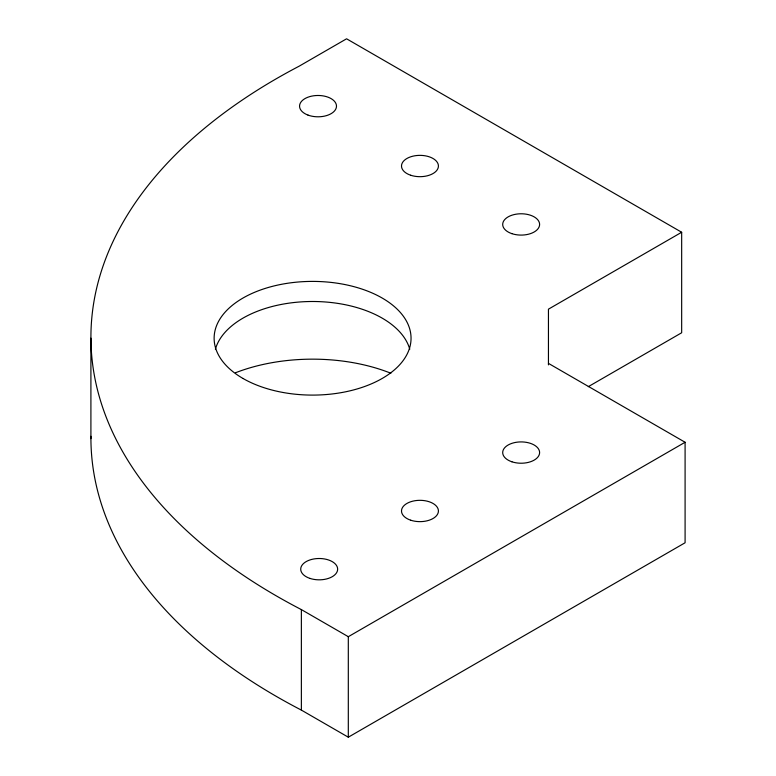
<?xml version="1.0" encoding="UTF-8"?>
<svg xmlns="http://www.w3.org/2000/svg" width="776" height="776" viewBox="0 0 776 776"><rect width="100%" height="100%" fill="white"/><g stroke="black" fill="none" stroke-linecap="round" stroke-linejoin="round"><path stroke-width="1.16" d="M588.305 386.661L681.668 332.759L681.668 232.257L548.448 309.168L548.448 364.875M681.668 232.257L346.581 38.8L299.206 66.154A633.653 365.835 0 0 0 301.369 609.596L348.308 636.698L685.092 442.262L685.092 542.763L348.308 737.2L301.369 710.098A633.653 365.835 0 0 1 90.918 436.287M548.448 363.372L685.092 442.262M348.308 636.698L348.308 737.2M301.369 609.596L301.369 710.098M90.908 338.152L90.908 438.653M215.388 349.219A98.465 56.852 0 0 1 312.582 301.495A98.465 56.852 0 0 1 409.767 349.219M235.448 372.781A137.856 79.588 0 0 1 390.861 373.237M242.956 378.445A98.465 56.852 0 0 0 407.691 352.964A98.465 56.852 0 0 0 287.101 283.337A98.465 56.852 0 0 0 242.956 378.445M410.727 520.211A18.459 10.66 0 0 0 438.421 510.986A18.459 10.66 0 0 0 410.727 501.752A18.459 10.66 0 0 0 410.727 520.211M410.727 175.25A18.459 10.66 0 0 0 438.421 166.016A18.459 10.66 0 0 0 410.727 156.791A18.459 10.66 0 0 0 410.727 175.25M309.954 578.401A18.459 10.66 0 0 0 337.647 569.167A18.459 10.66 0 0 0 309.954 559.933A18.459 10.66 0 0 0 309.954 578.401M511.917 461.798A18.459 10.66 0 0 0 539.611 452.563A18.459 10.66 0 0 0 511.917 443.339A18.459 10.66 0 0 0 511.917 461.798M511.917 233.663A18.459 10.66 0 0 0 539.611 224.439A18.459 10.66 0 0 0 511.917 215.204A18.459 10.66 0 0 0 511.917 233.663M308.014 115.1A18.459 10.66 0 0 0 336.464 106.661A18.459 10.66 0 0 0 309.575 96.66A18.459 10.66 0 0 0 308.014 115.1"/></g></svg>
